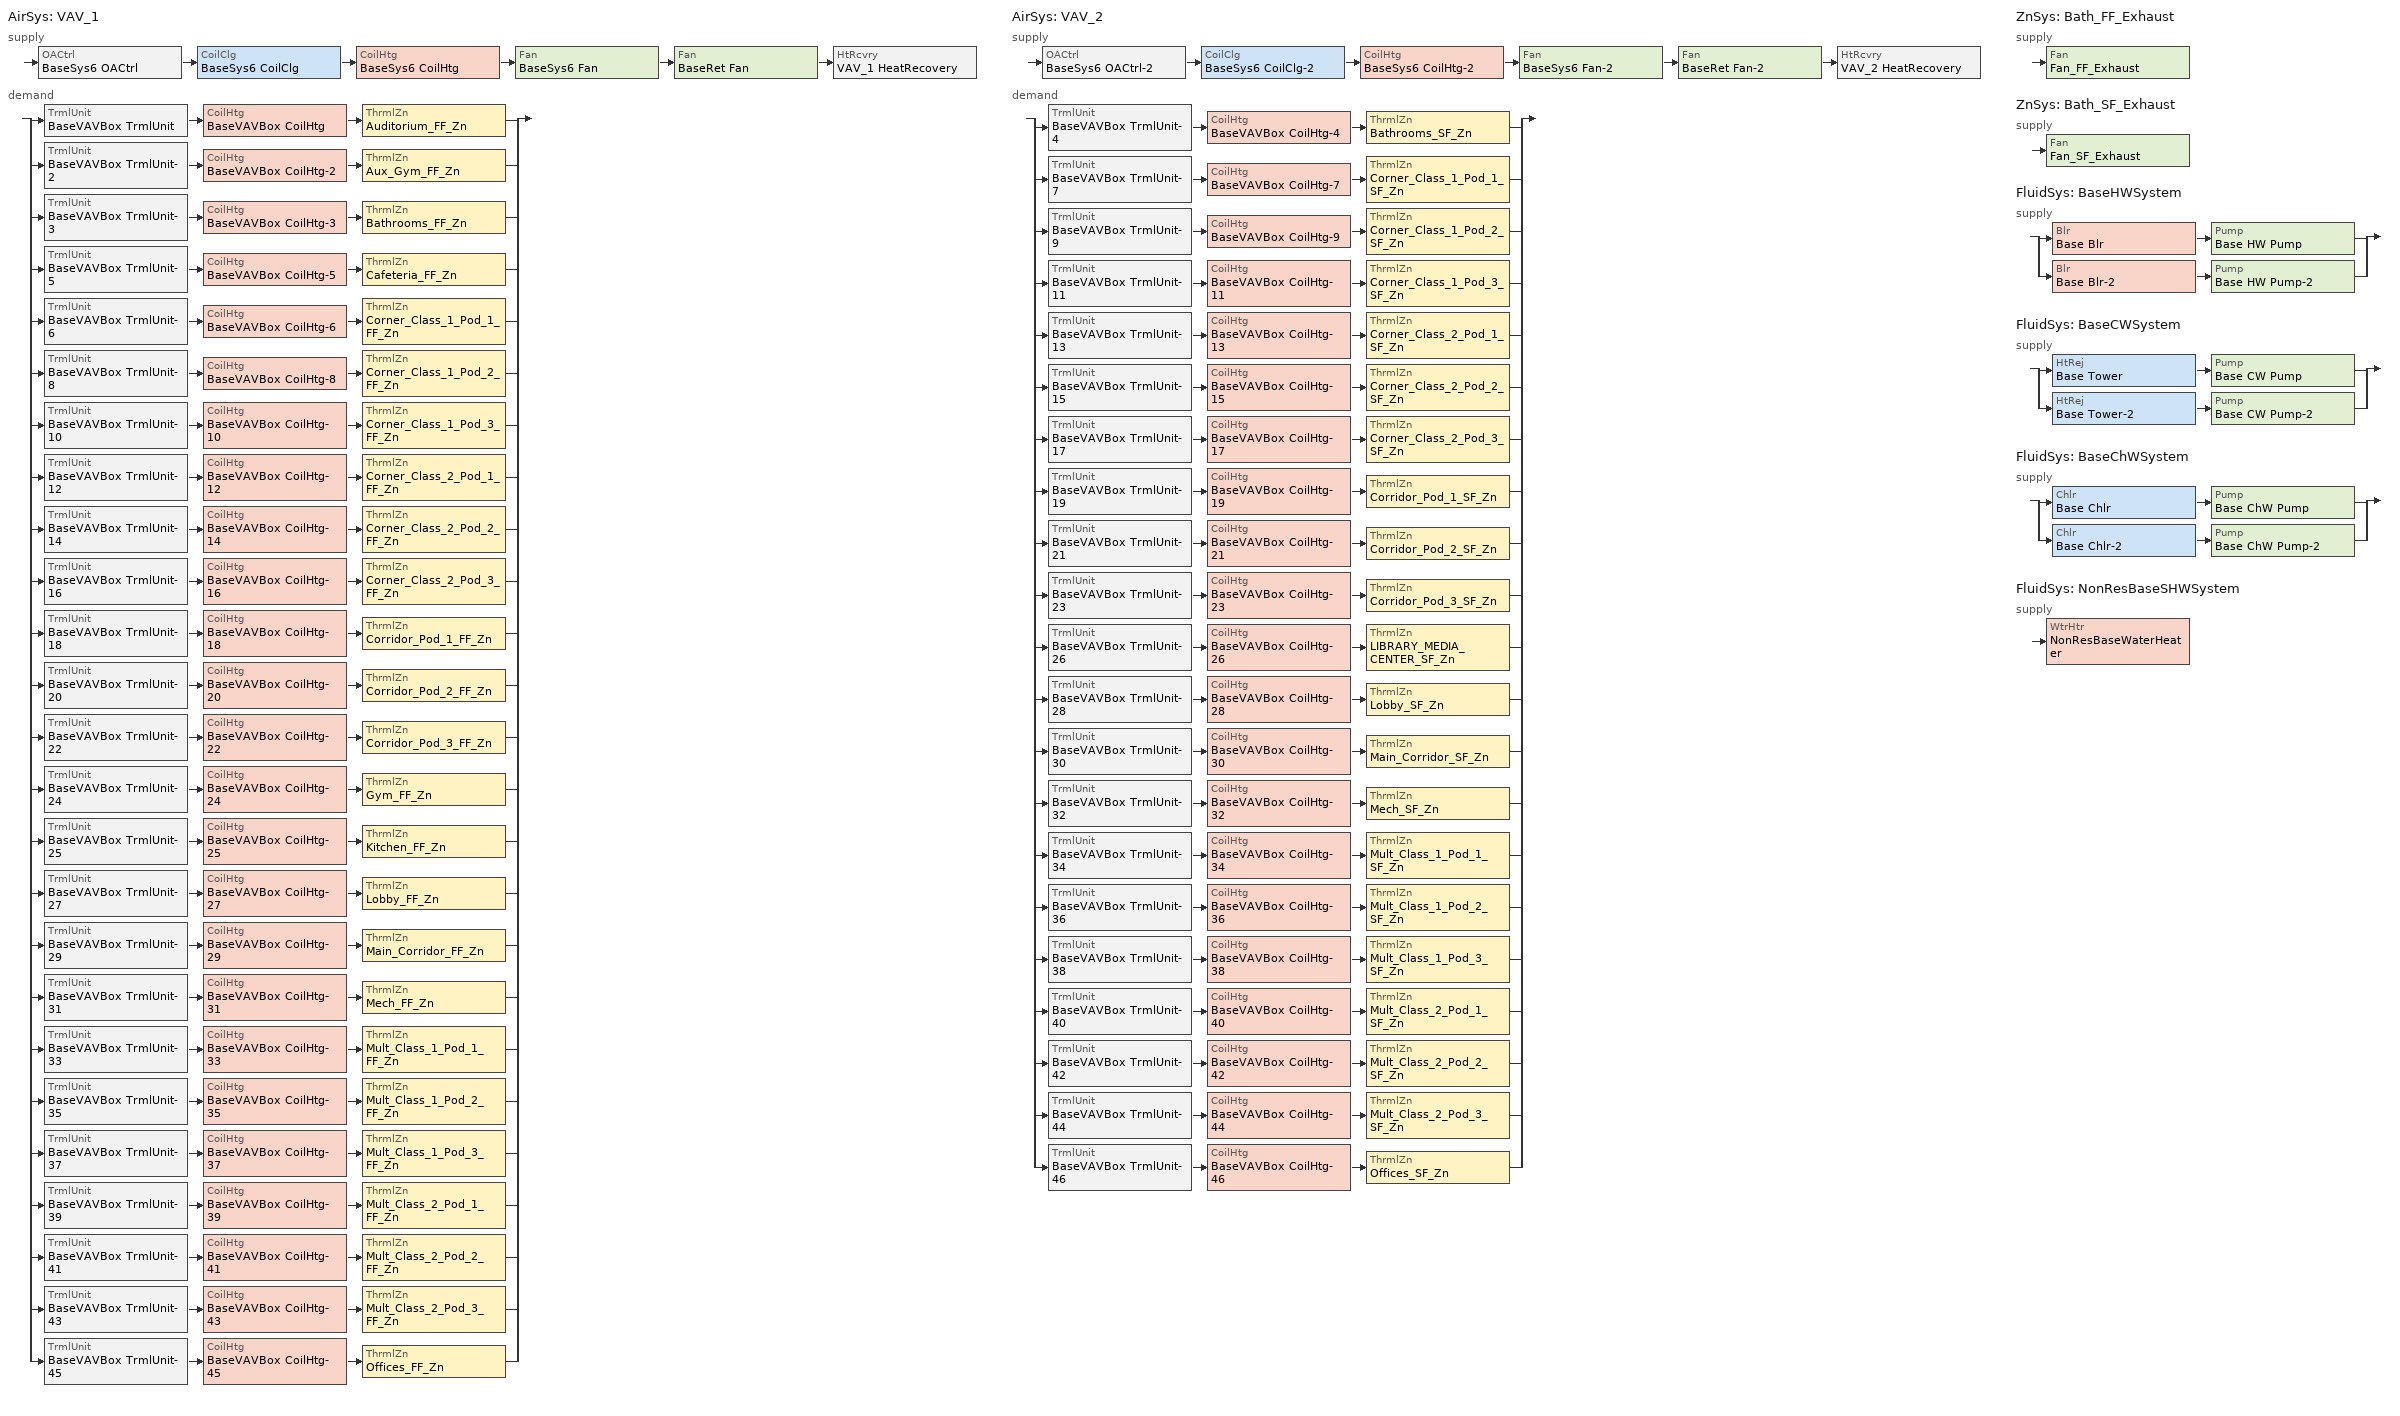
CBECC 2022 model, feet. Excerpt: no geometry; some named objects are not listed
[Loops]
AirSys 'VAV_1'
 supply: OACtrl 'BaseSys6 OACtrl' > CoilClg 'BaseSys6 CoilClg' > CoilHtg 'BaseSys6 CoilHtg' > Fan 'BaseSys6 Fan' > Fan 'BaseRet Fan' > HtRcvry 'VAV_1 HeatRecovery'
 demand: split
  | TrmlUnit 'BaseVAVBox TrmlUnit' > CoilHtg 'BaseVAVBox CoilHtg' > ThrmlZn 'Auditorium_FF_Zn'
  | TrmlUnit 'BaseVAVBox TrmlUnit-2' > CoilHtg 'BaseVAVBox CoilHtg-2' > ThrmlZn 'Aux_Gym_FF_Zn'
  | TrmlUnit 'BaseVAVBox TrmlUnit-3' > CoilHtg 'BaseVAVBox CoilHtg-3' > ThrmlZn 'Bathrooms_FF_Zn'
  | TrmlUnit 'BaseVAVBox TrmlUnit-5' > CoilHtg 'BaseVAVBox CoilHtg-5' > ThrmlZn 'Cafeteria_FF_Zn'
  | TrmlUnit 'BaseVAVBox TrmlUnit-6' > CoilHtg 'BaseVAVBox CoilHtg-6' > ThrmlZn 'Corner_Class_1_Pod_1_FF_Zn'
  | TrmlUnit 'BaseVAVBox TrmlUnit-8' > CoilHtg 'BaseVAVBox CoilHtg-8' > ThrmlZn 'Corner_Class_1_Pod_2_FF_Zn'
  | TrmlUnit 'BaseVAVBox TrmlUnit-10' > CoilHtg 'BaseVAVBox CoilHtg-10' > ThrmlZn 'Corner_Class_1_Pod_3_FF_Zn'
  | TrmlUnit 'BaseVAVBox TrmlUnit-12' > CoilHtg 'BaseVAVBox CoilHtg-12' > ThrmlZn 'Corner_Class_2_Pod_1_FF_Zn'
  | TrmlUnit 'BaseVAVBox TrmlUnit-14' > CoilHtg 'BaseVAVBox CoilHtg-14' > ThrmlZn 'Corner_Class_2_Pod_2_FF_Zn'
  | TrmlUnit 'BaseVAVBox TrmlUnit-16' > CoilHtg 'BaseVAVBox CoilHtg-16' > ThrmlZn 'Corner_Class_2_Pod_3_FF_Zn'
  | TrmlUnit 'BaseVAVBox TrmlUnit-18' > CoilHtg 'BaseVAVBox CoilHtg-18' > ThrmlZn 'Corridor_Pod_1_FF_Zn'
  | TrmlUnit 'BaseVAVBox TrmlUnit-20' > CoilHtg 'BaseVAVBox CoilHtg-20' > ThrmlZn 'Corridor_Pod_2_FF_Zn'
  | TrmlUnit 'BaseVAVBox TrmlUnit-22' > CoilHtg 'BaseVAVBox CoilHtg-22' > ThrmlZn 'Corridor_Pod_3_FF_Zn'
  | TrmlUnit 'BaseVAVBox TrmlUnit-24' > CoilHtg 'BaseVAVBox CoilHtg-24' > ThrmlZn 'Gym_FF_Zn'
  | TrmlUnit 'BaseVAVBox TrmlUnit-25' > CoilHtg 'BaseVAVBox CoilHtg-25' > ThrmlZn 'Kitchen_FF_Zn'
  | TrmlUnit 'BaseVAVBox TrmlUnit-27' > CoilHtg 'BaseVAVBox CoilHtg-27' > ThrmlZn 'Lobby_FF_Zn'
  | TrmlUnit 'BaseVAVBox TrmlUnit-29' > CoilHtg 'BaseVAVBox CoilHtg-29' > ThrmlZn 'Main_Corridor_FF_Zn'
  | TrmlUnit 'BaseVAVBox TrmlUnit-31' > CoilHtg 'BaseVAVBox CoilHtg-31' > ThrmlZn 'Mech_FF_Zn'
  | TrmlUnit 'BaseVAVBox TrmlUnit-33' > CoilHtg 'BaseVAVBox CoilHtg-33' > ThrmlZn 'Mult_Class_1_Pod_1_FF_Zn'
  | TrmlUnit 'BaseVAVBox TrmlUnit-35' > CoilHtg 'BaseVAVBox CoilHtg-35' > ThrmlZn 'Mult_Class_1_Pod_2_FF_Zn'
  | TrmlUnit 'BaseVAVBox TrmlUnit-37' > CoilHtg 'BaseVAVBox CoilHtg-37' > ThrmlZn 'Mult_Class_1_Pod_3_FF_Zn'
  | TrmlUnit 'BaseVAVBox TrmlUnit-39' > CoilHtg 'BaseVAVBox CoilHtg-39' > ThrmlZn 'Mult_Class_2_Pod_1_FF_Zn'
  | TrmlUnit 'BaseVAVBox TrmlUnit-41' > CoilHtg 'BaseVAVBox CoilHtg-41' > ThrmlZn 'Mult_Class_2_Pod_2_FF_Zn'
  | TrmlUnit 'BaseVAVBox TrmlUnit-43' > CoilHtg 'BaseVAVBox CoilHtg-43' > ThrmlZn 'Mult_Class_2_Pod_3_FF_Zn'
  | TrmlUnit 'BaseVAVBox TrmlUnit-45' > CoilHtg 'BaseVAVBox CoilHtg-45' > ThrmlZn 'Offices_FF_Zn'
AirSys 'VAV_2'
 supply: OACtrl 'BaseSys6 OACtrl-2' > CoilClg 'BaseSys6 CoilClg-2' > CoilHtg 'BaseSys6 CoilHtg-2' > Fan 'BaseSys6 Fan-2' > Fan 'BaseRet Fan-2' > HtRcvry 'VAV_2 HeatRecovery'
 demand: split
  | TrmlUnit 'BaseVAVBox TrmlUnit-4' > CoilHtg 'BaseVAVBox CoilHtg-4' > ThrmlZn 'Bathrooms_SF_Zn'
  | TrmlUnit 'BaseVAVBox TrmlUnit-7' > CoilHtg 'BaseVAVBox CoilHtg-7' > ThrmlZn 'Corner_Class_1_Pod_1_SF_Zn'
  | TrmlUnit 'BaseVAVBox TrmlUnit-9' > CoilHtg 'BaseVAVBox CoilHtg-9' > ThrmlZn 'Corner_Class_1_Pod_2_SF_Zn'
  | TrmlUnit 'BaseVAVBox TrmlUnit-11' > CoilHtg 'BaseVAVBox CoilHtg-11' > ThrmlZn 'Corner_Class_1_Pod_3_SF_Zn'
  | TrmlUnit 'BaseVAVBox TrmlUnit-13' > CoilHtg 'BaseVAVBox CoilHtg-13' > ThrmlZn 'Corner_Class_2_Pod_1_SF_Zn'
  | TrmlUnit 'BaseVAVBox TrmlUnit-15' > CoilHtg 'BaseVAVBox CoilHtg-15' > ThrmlZn 'Corner_Class_2_Pod_2_SF_Zn'
  | TrmlUnit 'BaseVAVBox TrmlUnit-17' > CoilHtg 'BaseVAVBox CoilHtg-17' > ThrmlZn 'Corner_Class_2_Pod_3_SF_Zn'
  | TrmlUnit 'BaseVAVBox TrmlUnit-19' > CoilHtg 'BaseVAVBox CoilHtg-19' > ThrmlZn 'Corridor_Pod_1_SF_Zn'
  | TrmlUnit 'BaseVAVBox TrmlUnit-21' > CoilHtg 'BaseVAVBox CoilHtg-21' > ThrmlZn 'Corridor_Pod_2_SF_Zn'
  | TrmlUnit 'BaseVAVBox TrmlUnit-23' > CoilHtg 'BaseVAVBox CoilHtg-23' > ThrmlZn 'Corridor_Pod_3_SF_Zn'
  | TrmlUnit 'BaseVAVBox TrmlUnit-26' > CoilHtg 'BaseVAVBox CoilHtg-26' > ThrmlZn 'LIBRARY_MEDIA_CENTER_SF_Zn'
  | TrmlUnit 'BaseVAVBox TrmlUnit-28' > CoilHtg 'BaseVAVBox CoilHtg-28' > ThrmlZn 'Lobby_SF_Zn'
  | TrmlUnit 'BaseVAVBox TrmlUnit-30' > CoilHtg 'BaseVAVBox CoilHtg-30' > ThrmlZn 'Main_Corridor_SF_Zn'
  | TrmlUnit 'BaseVAVBox TrmlUnit-32' > CoilHtg 'BaseVAVBox CoilHtg-32' > ThrmlZn 'Mech_SF_Zn'
  | TrmlUnit 'BaseVAVBox TrmlUnit-34' > CoilHtg 'BaseVAVBox CoilHtg-34' > ThrmlZn 'Mult_Class_1_Pod_1_SF_Zn'
  | TrmlUnit 'BaseVAVBox TrmlUnit-36' > CoilHtg 'BaseVAVBox CoilHtg-36' > ThrmlZn 'Mult_Class_1_Pod_2_SF_Zn'
  | TrmlUnit 'BaseVAVBox TrmlUnit-38' > CoilHtg 'BaseVAVBox CoilHtg-38' > ThrmlZn 'Mult_Class_1_Pod_3_SF_Zn'
  | TrmlUnit 'BaseVAVBox TrmlUnit-40' > CoilHtg 'BaseVAVBox CoilHtg-40' > ThrmlZn 'Mult_Class_2_Pod_1_SF_Zn'
  | TrmlUnit 'BaseVAVBox TrmlUnit-42' > CoilHtg 'BaseVAVBox CoilHtg-42' > ThrmlZn 'Mult_Class_2_Pod_2_SF_Zn'
  | TrmlUnit 'BaseVAVBox TrmlUnit-44' > CoilHtg 'BaseVAVBox CoilHtg-44' > ThrmlZn 'Mult_Class_2_Pod_3_SF_Zn'
  | TrmlUnit 'BaseVAVBox TrmlUnit-46' > CoilHtg 'BaseVAVBox CoilHtg-46' > ThrmlZn 'Offices_SF_Zn'
ZnSys 'Bath_FF_Exhaust'
 supply: Fan 'Fan_FF_Exhaust'
ZnSys 'Bath_SF_Exhaust'
 supply: Fan 'Fan_SF_Exhaust'
FluidSys 'BaseHWSystem'
 supply: split
  | Blr 'Base Blr' > Pump 'Base HW Pump'
  | Blr 'Base Blr-2' > Pump 'Base HW Pump-2'
FluidSys 'BaseCWSystem'
 supply: split
  | HtRej 'Base Tower' > Pump 'Base CW Pump'
  | HtRej 'Base Tower-2' > Pump 'Base CW Pump-2'
FluidSys 'BaseChWSystem'
 supply: split
  | Chlr 'Base Chlr' > Pump 'Base ChW Pump'
  | Chlr 'Base Chlr-2' > Pump 'Base ChW Pump-2'
FluidSys 'NonResBaseSHWSystem'
 supply: WtrHtr 'NonResBaseWaterHeater'
[AirSys] Type=VAV; CtrlSysType=DDCToZone; FanCtrl=Continuous; NightCycleFanCtrl=CycleOnCallAnyZone; ReheatCtrlMthd=DualMaximum; FanPos=DrawThrough; OptStart=1; ClgDsgnSupAirTemp=55; HtgDsgnSupAirTemp=60; ClgCtrl=WarmestReset; ClRstSupHi=60; ClRstSupLow=55
Name | AvailSchRef | AirFlowPerSqFt | AirFlowPerTon
VAV_1 | SchoolHVACAvail | 1.02313 | 256.213
VAV_2 | OfficeHVACAvail | 0.845 | 268.183
[AirSeg] Path=Ducted
Name | Sys | Type
VAV_1 Supply | VAV_1 | Supply
VAV_1 Return | VAV_1 | Return
BaseSys6 SupAirSeg-2 | VAV_2 | Supply
BaseSys6 RetAirSeg-2 | VAV_2 | Return
[CoilClg] Type=ChilledWater; FluidSegInRef=BaseChWPriSupSeg; FluidSegOutRef=BaseChWPriRetSeg
Name | Sys | CapTotNetRtd
BaseSys6 CoilClg | VAV_1 | 6.13902e+06
BaseSys6 CoilClg-2 | VAV_2 | 3.13009e+06
[CoilHtg] Type=HotWater; FluidSegInRef=BaseHWPriSupSeg; FluidSegOutRef=BaseHWPriRetSeg; AuxPwr=0
Name | Sys | CapTotNetRtd
BaseSys6 CoilHtg | VAV_1 | 1.04178e+06
BaseVAVBox CoilHtg | VAV_1 | 353617
BaseVAVBox CoilHtg-2 | VAV_1 | 428103
BaseVAVBox CoilHtg-3 | VAV_1 | 30498
BaseVAVBox CoilHtg-5 | VAV_1 | 103379
BaseVAVBox CoilHtg-6 | VAV_1 | 25129
BaseVAVBox CoilHtg-8 | VAV_1 | 24999.2
BaseVAVBox CoilHtg-10 | VAV_1 | 25011.8
BaseVAVBox CoilHtg-12 | VAV_1 | 25039
BaseVAVBox CoilHtg-14 | VAV_1 | 25051.2
BaseVAVBox CoilHtg-16 | VAV_1 | 25265.7
BaseVAVBox CoilHtg-18 | VAV_1 | 40981.7
BaseVAVBox CoilHtg-20 | VAV_1 | 40672.2
BaseVAVBox CoilHtg-22 | VAV_1 | 41097.4
BaseVAVBox CoilHtg-24 | VAV_1 | 538752
BaseVAVBox CoilHtg-25 | VAV_1 | 36192.4
BaseVAVBox CoilHtg-27 | VAV_1 | 27699.2
BaseVAVBox CoilHtg-29 | VAV_1 | 121767
BaseVAVBox CoilHtg-31 | VAV_1 | 47430.7
BaseVAVBox CoilHtg-33 | VAV_1 | 90081.2
BaseVAVBox CoilHtg-35 | VAV_1 | 88056.8
BaseVAVBox CoilHtg-37 | VAV_1 | 88169.1
BaseVAVBox CoilHtg-39 | VAV_1 | 88011
BaseVAVBox CoilHtg-41 | VAV_1 | 87988.2
BaseVAVBox CoilHtg-43 | VAV_1 | 90541.6
BaseVAVBox CoilHtg-45 | VAV_1 | 94282.4
BaseSys6 CoilHtg-2 | VAV_2 | 538476
BaseVAVBox CoilHtg-4 | VAV_2 | 47689.1
BaseVAVBox CoilHtg-7 | VAV_2 | 30603.7
BaseVAVBox CoilHtg-9 | VAV_2 | 30529.7
BaseVAVBox CoilHtg-11 | VAV_2 | 30548.9
BaseVAVBox CoilHtg-13 | VAV_2 | 29385.1
BaseVAVBox CoilHtg-15 | VAV_2 | 29379.3
BaseVAVBox CoilHtg-17 | VAV_2 | 29476.2
BaseVAVBox CoilHtg-19 | VAV_2 | 68746.1
BaseVAVBox CoilHtg-21 | VAV_2 | 68306.1
BaseVAVBox CoilHtg-23 | VAV_2 | 68891.8
BaseVAVBox CoilHtg-26 | VAV_2 | 187677
BaseVAVBox CoilHtg-28 | VAV_2 | 46543.9
BaseVAVBox CoilHtg-30 | VAV_2 | 186193
BaseVAVBox CoilHtg-32 | VAV_2 | 80875.8
BaseVAVBox CoilHtg-34 | VAV_2 | 124056
BaseVAVBox CoilHtg-36 | VAV_2 | 123026
BaseVAVBox CoilHtg-38 | VAV_2 | 123156
BaseVAVBox CoilHtg-40 | VAV_2 | 117802
BaseVAVBox CoilHtg-42 | VAV_2 | 117782
BaseVAVBox CoilHtg-44 | VAV_2 | 119261
BaseVAVBox CoilHtg-46 | VAV_2 | 115793
[Fan]
Name | Sys | CtrlMthd | FlowEff | TotStaticPress | Pwr_fPLRCrvRef | MtrPos | MtrHP
BaseSys6 Fan | VAV_1 | VariableSpeedDrive | 0.62 | 4 | FanVSDGoodSpResetPwrRatio_fCFMRatio | InAirStream
BaseRet Fan | VAV_1 | VariableSpeedDrive | 0.5 | 1 | FanVSDPwrRatio_fCFMRatio | InAirStream | 40
BaseSys6 Fan-2 | VAV_2 | VariableSpeedDrive | 0.62 | 4 | FanVSDGoodSpResetPwrRatio_fCFMRatio | InAirStream
BaseRet Fan-2 | VAV_2 | VariableSpeedDrive | 0.5 | 1 | FanVSDPwrRatio_fCFMRatio | InAirStream
Fan_FF_Exhaust | Bath_FF_Exhaust
Fan_SF_Exhaust | Bath_SF_Exhaust
[TrmlUnit] Type=VAVReheatBox; ReheatCtrlMthd=DualMaximum
Name | Sys | ZnServedRef | PriAirSegRef | PriAirFlowMax | PriAirFlowMin | HtgAirFlowMax
BaseVAVBox TrmlUnit | VAV_1 | Auditorium_FF_Zn | VAV_1 Supply | 18998.6 | 3799.72 | 9499.3
BaseVAVBox TrmlUnit-2 | VAV_1 | Aux_Gym_FF_Zn | VAV_1 Supply | 14020.3 | 6717 | 7010.15
BaseVAVBox TrmlUnit-3 | VAV_1 | Bathrooms_FF_Zn | VAV_1 Supply | 1368.79 | 339.053 | 684.394
BaseVAVBox TrmlUnit-5 | VAV_1 | Cafeteria_FF_Zn | VAV_1 Supply | 6893.64 | 1378.73 | 3446.82
BaseVAVBox TrmlUnit-6 | VAV_1 | Corner_Class_1_Pod_1_FF_Zn | VAV_1 Supply | 1103.05 | 399.61 | 551.523
BaseVAVBox TrmlUnit-8 | VAV_1 | Corner_Class_1_Pod_2_FF_Zn | VAV_1 Supply | 1102.85 | 399.602 | 551.427
BaseVAVBox TrmlUnit-10 | VAV_1 | Corner_Class_1_Pod_3_FF_Zn | VAV_1 Supply | 1102.79 | 399.616 | 551.396
BaseVAVBox TrmlUnit-12 | VAV_1 | Corner_Class_2_Pod_1_FF_Zn | VAV_1 Supply | 1105.2 | 399.609 | 552.602
BaseVAVBox TrmlUnit-14 | VAV_1 | Corner_Class_2_Pod_2_FF_Zn | VAV_1 Supply | 1106.19 | 399.616 | 553.097
BaseVAVBox TrmlUnit-16 | VAV_1 | Corner_Class_2_Pod_3_FF_Zn | VAV_1 Supply | 1112.54 | 399.602 | 556.272
BaseVAVBox TrmlUnit-18 | VAV_1 | Corridor_Pod_1_FF_Zn | VAV_1 Supply | 2290.28 | 516.668 | 1145.14
BaseVAVBox TrmlUnit-20 | VAV_1 | Corridor_Pod_2_FF_Zn | VAV_1 Supply | 2291.61 | 516.662 | 1145.81
BaseVAVBox TrmlUnit-22 | VAV_1 | Corridor_Pod_3_FF_Zn | VAV_1 Supply | 2295.1 | 516.662 | 1147.55
BaseVAVBox TrmlUnit-24 | VAV_1 | Gym_FF_Zn | VAV_1 Supply | 26943 | 10635 | 13471.5
BaseVAVBox TrmlUnit-25 | VAV_1 | Kitchen_FF_Zn | VAV_1 Supply | 2117.76 | 423.552 | 1058.88
BaseVAVBox TrmlUnit-27 | VAV_1 | Lobby_FF_Zn | VAV_1 Supply | 1270.73 | 339.059 | 635.364
BaseVAVBox TrmlUnit-29 | VAV_1 | Main_Corridor_FF_Zn | VAV_1 Supply | 6804.38 | 1840.61 | 3402.19
BaseVAVBox TrmlUnit-31 | VAV_1 | Mech_FF_Zn | VAV_1 Supply | 4922.13 | 984.426 | 2461.07
BaseVAVBox TrmlUnit-33 | VAV_1 | Mult_Class_1_Pod_1_FF_Zn | VAV_1 Supply | 4946.42 | 1925.4 | 2473.21
BaseVAVBox TrmlUnit-35 | VAV_1 | Mult_Class_1_Pod_2_FF_Zn | VAV_1 Supply | 4946.56 | 1925.36 | 2473.28
BaseVAVBox TrmlUnit-37 | VAV_1 | Mult_Class_1_Pod_3_FF_Zn | VAV_1 Supply | 4946.39 | 1925.43 | 2473.19
BaseVAVBox TrmlUnit-39 | VAV_1 | Mult_Class_2_Pod_1_FF_Zn | VAV_1 Supply | 4937.27 | 1925.39 | 2468.63
BaseVAVBox TrmlUnit-41 | VAV_1 | Mult_Class_2_Pod_2_FF_Zn | VAV_1 Supply | 4936.72 | 1925.43 | 2468.36
BaseVAVBox TrmlUnit-43 | VAV_1 | Mult_Class_2_Pod_3_FF_Zn | VAV_1 Supply | 4975.32 | 1925.36 | 2487.66
BaseVAVBox TrmlUnit-45 | VAV_1 | Offices_FF_Zn | VAV_1 Supply | 4536.93 | 907.386 | 2268.46
BaseVAVBox TrmlUnit-4 | VAV_2 | Bathrooms_SF_Zn | BaseSys6 SupAirSeg-2 | 1335.59 | 339.053 | 667.797
BaseVAVBox TrmlUnit-7 | VAV_2 | Corner_Class_1_Pod_1_SF_Zn | BaseSys6 SupAirSeg-2 | 1300.31 | 399.61 | 650.157
BaseVAVBox TrmlUnit-9 | VAV_2 | Corner_Class_1_Pod_2_SF_Zn | BaseSys6 SupAirSeg-2 | 1297.91 | 399.602 | 648.957
BaseVAVBox TrmlUnit-11 | VAV_2 | Corner_Class_1_Pod_3_SF_Zn | BaseSys6 SupAirSeg-2 | 1298.4 | 399.616 | 649.199
BaseVAVBox TrmlUnit-13 | VAV_2 | Corner_Class_2_Pod_1_SF_Zn | BaseSys6 SupAirSeg-2 | 1205.48 | 399.609 | 602.741
BaseVAVBox TrmlUnit-15 | VAV_2 | Corner_Class_2_Pod_2_SF_Zn | BaseSys6 SupAirSeg-2 | 1205.97 | 399.616 | 602.986
BaseVAVBox TrmlUnit-17 | VAV_2 | Corner_Class_2_Pod_3_SF_Zn | BaseSys6 SupAirSeg-2 | 1208.05 | 399.602 | 604.023
BaseVAVBox TrmlUnit-19 | VAV_2 | Corridor_Pod_1_SF_Zn | BaseSys6 SupAirSeg-2 | 2329.49 | 516.668 | 1164.74
BaseVAVBox TrmlUnit-21 | VAV_2 | Corridor_Pod_2_SF_Zn | BaseSys6 SupAirSeg-2 | 2331.38 | 516.662 | 1165.69
BaseVAVBox TrmlUnit-23 | VAV_2 | Corridor_Pod_3_SF_Zn | BaseSys6 SupAirSeg-2 | 2331.65 | 516.662 | 1165.83
BaseVAVBox TrmlUnit-26 | VAV_2 | LIBRARY_MEDIA_CENTER_SF_Zn | BaseSys6 SupAirSeg-2 | 8286.94 | 1657.39 | 4143.47
BaseVAVBox TrmlUnit-28 | VAV_2 | Lobby_SF_Zn | BaseSys6 SupAirSeg-2 | 1267.78 | 339.059 | 633.89
BaseVAVBox TrmlUnit-30 | VAV_2 | Main_Corridor_SF_Zn | BaseSys6 SupAirSeg-2 | 6459.72 | 1840.61 | 3229.86
BaseVAVBox TrmlUnit-32 | VAV_2 | Mech_SF_Zn | BaseSys6 SupAirSeg-2 | 5056.73 | 1011.35 | 2528.37
BaseVAVBox TrmlUnit-34 | VAV_2 | Mult_Class_1_Pod_1_SF_Zn | BaseSys6 SupAirSeg-2 | 5491.69 | 1925.4 | 2745.84
BaseVAVBox TrmlUnit-36 | VAV_2 | Mult_Class_1_Pod_2_SF_Zn | BaseSys6 SupAirSeg-2 | 5451.14 | 1925.36 | 2725.57
BaseVAVBox TrmlUnit-38 | VAV_2 | Mult_Class_1_Pod_3_SF_Zn | BaseSys6 SupAirSeg-2 | 5454.02 | 1925.43 | 2727.01
BaseVAVBox TrmlUnit-40 | VAV_2 | Mult_Class_2_Pod_1_SF_Zn | BaseSys6 SupAirSeg-2 | 5082.08 | 1925.39 | 2541.04
BaseVAVBox TrmlUnit-42 | VAV_2 | Mult_Class_2_Pod_2_SF_Zn | BaseSys6 SupAirSeg-2 | 5082.67 | 1925.43 | 2541.33
BaseVAVBox TrmlUnit-44 | VAV_2 | Mult_Class_2_Pod_3_SF_Zn | BaseSys6 SupAirSeg-2 | 5152.66 | 1925.36 | 2576.33
BaseVAVBox TrmlUnit-46 | VAV_2 | Offices_SF_Zn | BaseSys6 SupAirSeg-2 | 4298.41 | 859.681 | 2149.2
[OACtrl] EconoCtrlMthd=DifferentialDryBulb; EconoIntegration=Integrated; MaxOARat=1; OASchMthd=FollowHVACAvailability; StartUpDelay=1
Name | Sys | AirSegSupRef | AirSegRetRef
BaseSys6 OACtrl | VAV_1 | VAV_1 Supply | VAV_1 Return
BaseSys6 OACtrl-2 | VAV_2 | BaseSys6 SupAirSeg-2 | BaseSys6 RetAirSeg-2
[HtRcvry]
Name | Sys
VAV_1 HeatRecovery | VAV_1
VAV_2 HeatRecovery | VAV_2
[ZnSys] Type=Exhaust
Bath_FF_Exhaust; Bath_SF_Exhaust
[FluidSys]
Name | Type | AvailSchRef | DsgnSupWtrTemp | DsgnSupWtrDelT | TempCtrl | FixedSupTemp | CtrlType | RstSupHi | RstSupLow | RstOutdrHi | RstOutdrLow
BaseHWSystem | HotWater | On | 180 | 60 | Fixed | 180
BaseCWSystem | CondenserWater | On | 81.8 | 10 | Fixed | 70
BaseChWSystem | ChilledWater | On | 44 | 20 | OutsideAirReset |  | DDC | 54 | 44 | 60 | 80
NonResBaseSHWSystem | ServiceHotWater |  | 135 | 80 | Fixed | 135
[FluidSeg]
Name | Sys | Type
BaseHWPriSupSeg | BaseHWSystem | PrimarySupply
BaseHWPriRetSeg | BaseHWSystem | PrimaryReturn
BaseCWPriSupSeg | BaseCWSystem | PrimarySupply
BaseCWPriRetSeg | BaseCWSystem | PrimaryReturn
BaseChWPriSupSeg | BaseChWSystem | PrimarySupply
BaseChWPriRetSeg | BaseChWSystem | PrimaryReturn
SHW Supply | NonResBaseSHWSystem | PrimarySupply
SHW Makeup | NonResBaseSHWSystem | MakeupFluid
[Blr] Sys=BaseHWSystem; Type=HotWater; FuelSrc=Gas; DraftType=Condensing; FluidSegInRef=BaseHWPriRetSeg; FluidSegOutRef=BaseHWPriSupSeg; ThrmlEff=0.9; ParasiticLd=737.639
Base Blr; Base Blr-2
[Pump] OperCtrl=OnDemand
Name | Sys | SpdCtrl | Pwr_fPLRCrvRef
Base HW Pump; Base HW Pump-2 | BaseHWSystem | ConstantSpeed
Base CW Pump; Base CW Pump-2 | BaseCWSystem | ConstantSpeed
Base ChW Pump; Base ChW Pump-2 | BaseChWSystem | VariableSpeed | PumpVSDRstEPPwrRatio_fGPMRatio
[HtRej] Sys=BaseCWSystem; Type=OpenTower; FanType=Axial; ModCtrl=VariableSpeedDrive; FluidSegInRef=BaseCWPriRetSeg; FluidSegOutRef=BaseCWPriSupSeg; EntTempDsgn=91.8; LvgTempDsgn=81.8; CellCnt=1
Base Tower; Base Tower-2
[Chlr] Sys=BaseChWSystem; Type=Screw; FuelSrc=Electric; CndsrType=Fluid; CndsrFluidSegInRef=BaseCWPriSupSeg; CndsrFluidSegOutRef=BaseCWPriRetSeg; EvapFluidSegInRef=BaseChWPriRetSeg; EvapFluidSegOutRef=BaseChWPriSupSeg; EntTempDsgn=64; LvgTempDsgn=44; Cap_fTempCrvRef=ChlrWtrPosDispPathBAllQRatio_fTchwsTcwsSI; EIR_fPLRCrvRef=ChlrWtrPosDispPathBAllEIRRatio_fQRatio; EIR_fTempCrvRef=ChlrWtrPosDispPathBAllEIRRatio_fTchwsTcwsSI; UnldRatMin=0.15; PLRMin=0.15
Base Chlr; Base Chlr-2
[WtrHtr]
NonResBaseWaterHeater: Sys=NonResBaseSHWSystem; Cnt=1; FluidSegOutRef=SHW Supply; FluidSegMakeupRef=SHW Makeup
[CrvCubic]
FanVSDPwrRatio_fCFMRatio: Coef1=0.070429; Coef2=0.38533; Coef3=-0.460864; Coef4=1.0092; MaxOut=1; MaxVar1=1; MinOut=0.1; MinVar1=0.084
[CrvDblQuad] MaxVar1=12.22; MaxVar2=29.44; MinVar1=4.44; MinVar2=15.56
Name | Coef1 | Coef2 | Coef3 | Coef4 | Coef5 | Coef6 | MaxOut | MinOut
ChlrWtrPosDispPathBAllQRatio_fTchwsTcwsSI | 0.899926 | 0.030102 | -0.000332 | -0.001743 | -9.2e-05 | 0.000229 | 1.21 | 0.93
ChlrWtrPosDispPathBAllEIRRatio_fTchwsTcwsSI | 0.428265 | -0.024071 | 0.000849 | 0.016416 | 0.000381 | -0.00059 | 1.07 | 0.5
[CrvQuad]
ChlrWtrPosDispPathBAllEIRRatio_fQRatio: Coef1=0; Coef2=0.6206; Coef3=0.3893; MinOut=0.07; MinVar1=0.1
